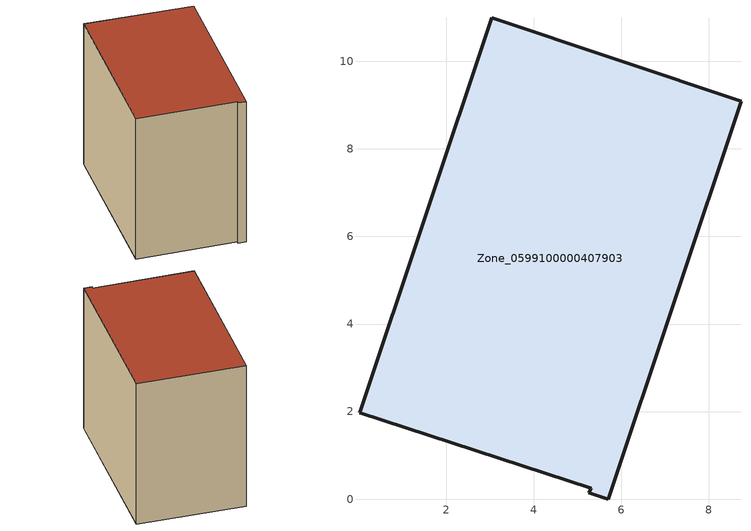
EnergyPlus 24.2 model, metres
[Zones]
Zone_0599100000407903
 floor ground (C_G): 5.7,0 5.26,0.15 5.32,0.25 0.02,1.97 3.04,10.99 8.74,9.09 z0
 wall outside (C_F): 8.74,9.09 3.04,10.99 0.02,1.97 5.32,0.25 5.26,0.15 5.7,0 8.74,9.09 z0:8.73
 roof outside (C_R): 5.26,0.15 5.7,0 8.74,9.09 3.04,10.99 0.02,1.97 5.32,0.25 z8.73
[BUILDING]
Pand.0599100000407903: North Axis=0; Terrain=City; Loads Convergence Tolerance Value=0.04; Temperature Convergence Tolerance Value=0.4; Solar Distribution=FullExterior; Maximum Number of Warmup Days=25; Minimum Number of Warmup Days=1
[Site:Location]
Rotterdam.The.Hague.AP_ZH_NLD Design_Conditions: Latitude=51.96; Longitude=4.45; Time Zone=1; Elevation=-4.5
[SITE:GROUNDTEMPERATURE:BUILDINGSURFACE]
18, 18, 18, 18, 18, 18, 18, 18, 18, 18, 18, 18
[MATERIAL] Thermal Absorptance=0.9; Solar Absorptance=0.7; Visible Absorptance=0.7
Name | Roughness | Thickness | Conductivity | Density | Specific Heat
G.TC.1992-2005 | MediumSmooth | 0.15 | 0.06 | 540 | 1210
F.TC.1992-2005 | Rough | 0.3 | 0.12 | 1920 | 840
R.TC.1992-2005 | MediumRough | 0.2 | 0.08 | 1500 | 1000
[CONSTRUCTION]
C_G: G.TC.1992-2005
C_F: F.TC.1992-2005
C_R: R.TC.1992-2005
[ZONE]
Zone_0599100000407903: Type=1; Multiplier=1; Ceiling Height=Autocalculate; Volume=Autocalculate; Floor Area=autocalculate; Part of Total Floor Area=Yes
[ZONEINFILTRATION:DESIGNFLOWRATE]
Infil_Zone_0599100000407903: Zone or ZoneList or Space or SpaceList=Zone_0599100000407903; Schedule=AlwaysOn; Design Flow Rate Calculation Method=Flow/Area; Flow Rate per Floor Area=0.0015; Constant Term Coefficient=1; Temperature Term Coefficient=0; Velocity Term Coefficient=0; Velocity Squared Term Coefficient=0
[HVACTEMPLATE:ZONE:IDEALLOADSAIRSYSTEM]
Zone_0599100000407903: Maximum Heating Supply Air Temperature=50; Minimum Cooling Supply Air Temperature=13; Maximum Heating Supply Air Humidity Ratio=0.0156; Minimum Cooling Supply Air Humidity Ratio=0.0077; Heating Limit=NoLimit; Cooling Limit=NoLimit; Dehumidification Control Type=ConstantSensibleHeatRatio; Cooling Sensible Heat Ratio=0.7; Dehumidification Setpoint=60; Humidification Control Type=None; Humidification Setpoint=30; Outdoor Air Method=None; Outdoor Air Flow Rate per Person=0.00944; Outdoor Air Flow Rate per Zone Floor Area=0; Outdoor Air Flow Rate per Zone=0; Demand Controlled Ventilation Type=None; Outdoor Air Economizer Type=NoEconomizer; Heat Recovery Type=None; Sensible Heat Recovery Effectiveness=0.7; Latent Heat Recovery Effectiveness=0.65
[ZONECONTROL:THERMOSTAT]
ThermostatControl_Zone_0599100000407903: Zone or ZoneList=Zone_0599100000407903; Control Type Schedule=DualSetpointControlType; Control 1=Thermostat_Zone_0599100000407903; Temperature Difference Between Cutout And Setpoint=0
[THERMOSTATSETPOINT:DUALSETPOINT]
Thermostat_Zone_0599100000407903: Heating Setpoint Temperature Schedule=HeatingSetpoint_Zone_0599100000407903; Cooling Setpoint Temperature Schedule=CoolingSetpoint_Zone_0599100000407903
[SCHEDULE:COMPACT]
HeatingSetpoint_Zone_0599100000407903: Through: 12/31, For: AllDays, Until: 24:00, 21
CoolingSetpoint_Zone_0599100000407903: Through: 12/31, For: AllDays, Until: 24:00, 24
DualSetpointControlType: Through: 12/31, For: AllDays, Until: 24:00, 4
AlwaysOn: Through: 12/31, For: AllDays, Until: 24:00, 1
